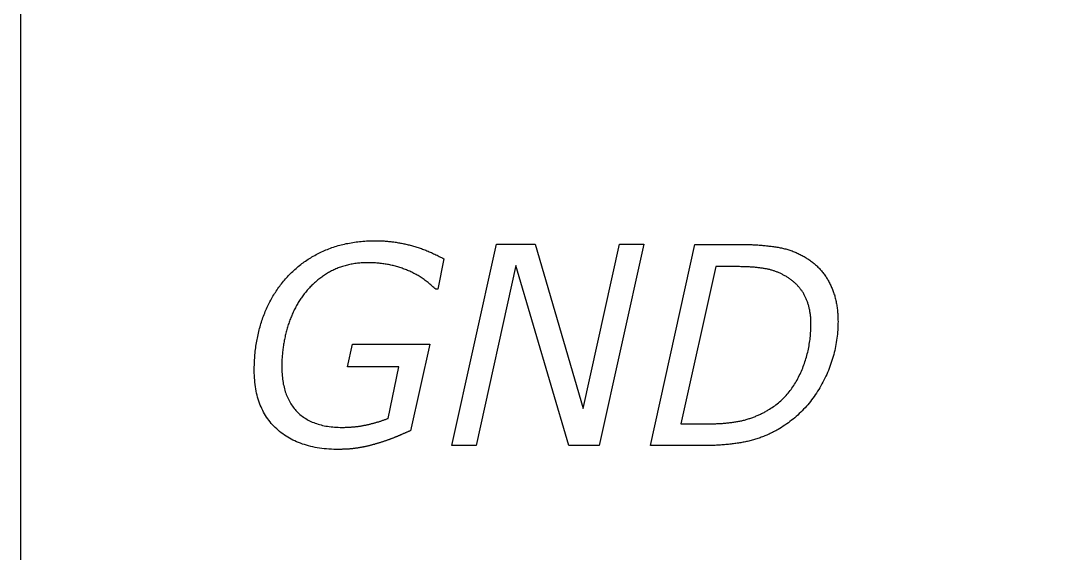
# Model space of a CAD drawing. Extents: x 0.1 to 5.4, y -0.8 to 9.9.
# Drawn here: x 0.074 to 2.662, y 1.964 to 3.276 of the extents above; entities that cross this region are included whole.
import ezdxf

# ---------------------------------------------------------------- set-up
doc = ezdxf.new("R2010")
doc.units = 0
doc.layers.add('CAPA_1', color=7, linetype='CONTINUOUS')

msp = doc.modelspace()

# ---------------------------------------------------------------- linework, layer by layer
at = {"layer": 'CAPA_1', "color": 7}
for points in [[(0.0738, 9.9262), (2.728, 9.9262), (2.728, 0.0738), (0.0738, 0.0738)], [(1.4994, 2.229), (1.424, 2.229), (1.294, 2.6729), (1.1957, 2.229), (1.136, 2.229), (1.2458, 2.7253), (1.341, 2.7253), (1.4598, 2.32), (1.5495, 2.7253), (1.6093, 2.7253)]]:
    msp.add_lwpolyline(points, close=True, dxfattribs=at)
for points in [[(0.822, 2.7099), (0.8257, 2.7115), (0.8293, 2.7129), (0.833, 2.7144), (0.8367, 2.7158), (0.8404, 2.7171), (0.8442, 2.7184), (0.848, 2.7197), (0.8518, 2.7208), (0.8557, 2.722), (0.8595, 2.7231), (0.8634, 2.7241), (0.8674, 2.7251), (0.8713, 2.726), (0.8753, 2.7269), (0.8793, 2.7277), (0.8834, 2.7285), (0.8875, 2.7293), (0.8916, 2.7299), (0.8957, 2.7306), (0.8999, 2.7312), (0.9041, 2.7317), (0.9083, 2.7322), (0.9125, 2.7326), (0.9168, 2.733), (0.9211, 2.7333), (0.9254, 2.7336), (0.9298, 2.7338), (0.9342, 2.734), (0.9386, 2.7341), (0.9431, 2.7342), (0.9475, 2.7342)], [(0.9475, 2.7342), (0.9502, 2.7342), (0.9529, 2.7342), (0.9556, 2.7341), (0.9583, 2.734), (0.961, 2.7339), (0.9637, 2.7338), (0.9664, 2.7337), (0.9691, 2.7335), (0.9718, 2.7333), (0.9745, 2.7331), (0.9772, 2.7329), (0.9799, 2.7326), (0.9826, 2.7324), (0.9853, 2.7321), (0.988, 2.7317), (0.9906, 2.7314), (0.9933, 2.731), (0.996, 2.7306), (0.9987, 2.7302), (1.0014, 2.7298), (1.0041, 2.7293), (1.0068, 2.7289), (1.0095, 2.7284), (1.0121, 2.7279), (1.0148, 2.7273), (1.0175, 2.7268), (1.0202, 2.7262), (1.0229, 2.7256), (1.0255, 2.7249), (1.0282, 2.7243), (1.0309, 2.7236)], [(1.0309, 2.7236), (1.0336, 2.7229), (1.0363, 2.7222), (1.039, 2.7215), (1.0417, 2.7207), (1.0444, 2.7199), (1.0472, 2.7191), (1.0499, 2.7183), (1.0526, 2.7174), (1.0553, 2.7165), (1.0581, 2.7156), (1.0608, 2.7146), (1.0635, 2.7136), (1.0663, 2.7126), (1.069, 2.7116), (1.0718, 2.7105), (1.0745, 2.7094), (1.0773, 2.7083), (1.08, 2.7071), (1.0828, 2.7059), (1.0855, 2.7047), (1.0883, 2.7035), (1.0911, 2.7022), (1.0939, 2.7009), (1.0966, 2.6996), (1.0994, 2.6983), (1.1022, 2.6969), (1.105, 2.6955), (1.1078, 2.694), (1.1106, 2.6926), (1.1134, 2.6911), (1.1162, 2.6896)], [(1.7539, 2.2288), (1.6255, 2.2288), (1.7354, 2.7251), (1.8459, 2.7251)], [(1.8459, 2.7251), (1.8492, 2.7251), (1.8525, 2.725), (1.8558, 2.725), (1.8591, 2.725), (1.8623, 2.7249), (1.8656, 2.7248), (1.8688, 2.7247), (1.872, 2.7246), (1.8752, 2.7245), (1.8783, 2.7243), (1.8814, 2.7242), (1.8846, 2.724), (1.8877, 2.7238), (1.8907, 2.7236), (1.8938, 2.7234), (1.8968, 2.7232), (1.8999, 2.7229), (1.9029, 2.7227), (1.9058, 2.7224), (1.9088, 2.7221), (1.9117, 2.7218), (1.9147, 2.7215), (1.9176, 2.7211), (1.9205, 2.7208), (1.9233, 2.7204), (1.9262, 2.72), (1.929, 2.7196), (1.9318, 2.7192), (1.9346, 2.7188), (1.9374, 2.7184), (1.9401, 2.7179)], [(0.7282, 2.6426), (0.7306, 2.6453), (0.7332, 2.6481), (0.7357, 2.6507), (0.7383, 2.6534), (0.741, 2.656), (0.7436, 2.6585), (0.7463, 2.6611), (0.7491, 2.6635), (0.7519, 2.666), (0.7547, 2.6684), (0.7575, 2.6708), (0.7604, 2.6731), (0.7633, 2.6754), (0.7663, 2.6776), (0.7693, 2.6798), (0.7723, 2.682), (0.7754, 2.6841), (0.7785, 2.6862), (0.7816, 2.6883), (0.7848, 2.6903), (0.788, 2.6923), (0.7912, 2.6942), (0.7945, 2.6961), (0.7978, 2.698), (0.8012, 2.6998), (0.8046, 2.7016), (0.808, 2.7033), (0.8114, 2.705), (0.8149, 2.7067), (0.8185, 2.7083), (0.822, 2.7099)], [(1.9401, 2.7179), (1.9429, 2.7174), (1.9456, 2.7169), (1.9483, 2.7164), (1.951, 2.7158), (1.9537, 2.7152), (1.9564, 2.7145), (1.9591, 2.7138), (1.9617, 2.7131), (1.9643, 2.7123), (1.967, 2.7115), (1.9696, 2.7106), (1.9721, 2.7097), (1.9747, 2.7088), (1.9773, 2.7079), (1.9798, 2.7069), (1.9823, 2.7058), (1.9848, 2.7048), (1.9873, 2.7037), (1.9898, 2.7025), (1.9923, 2.7013), (1.9947, 2.7001), (1.9971, 2.6989), (1.9996, 2.6976), (2.002, 2.6963), (2.0044, 2.6949), (2.0067, 2.6935), (2.0091, 2.6921), (2.0114, 2.6906), (2.0137, 2.6891), (2.0161, 2.6875), (2.0183, 2.6859)], [(0.9293, 2.6799), (0.926, 2.6799), (0.9226, 2.6798), (0.9193, 2.6797), (0.916, 2.6795), (0.9127, 2.6793), (0.9094, 2.6791), (0.9062, 2.6788), (0.903, 2.6784), (0.8999, 2.678), (0.8967, 2.6776), (0.8936, 2.6771), (0.8905, 2.6766), (0.8875, 2.6761), (0.8844, 2.6755), (0.8814, 2.6748), (0.8784, 2.6741), (0.8755, 2.6734), (0.8726, 2.6726), (0.8697, 2.6717), (0.8668, 2.6709), (0.864, 2.6699), (0.8612, 2.669), (0.8584, 2.668), (0.8556, 2.6669), (0.8529, 2.6658), (0.8502, 2.6646), (0.8475, 2.6634), (0.8448, 2.6622), (0.8422, 2.6609), (0.8396, 2.6596), (0.8371, 2.6582)], [(1.0188, 2.6642), (1.0161, 2.6652), (1.0134, 2.6662), (1.0107, 2.6671), (1.0079, 2.668), (1.0052, 2.6689), (1.0025, 2.6697), (0.9997, 2.6705), (0.9969, 2.6713), (0.9941, 2.672), (0.9913, 2.6727), (0.9885, 2.6734), (0.9857, 2.674), (0.9828, 2.6746), (0.98, 2.6752), (0.9771, 2.6757), (0.9742, 2.6762), (0.9713, 2.6767), (0.9684, 2.6771), (0.9655, 2.6775), (0.9625, 2.6779), (0.9596, 2.6782), (0.9566, 2.6786), (0.9536, 2.6788), (0.9507, 2.6791), (0.9477, 2.6793), (0.9446, 2.6795), (0.9416, 2.6796), (0.9386, 2.6797), (0.9355, 2.6798), (0.9324, 2.6799), (0.9293, 2.6799)], [(1.1162, 2.6896), (1.1018, 2.6143), (1.0961, 2.6143)], [(1.8395, 2.6702), (1.7868, 2.6702), (1.7006, 2.2826), (1.7667, 2.2826)], [(1.9139, 2.6641), (1.912, 2.6645), (1.9101, 2.6648), (1.9081, 2.6652), (1.9061, 2.6656), (1.904, 2.6659), (1.902, 2.6662), (1.8999, 2.6665), (1.8977, 2.6668), (1.8955, 2.6671), (1.8933, 2.6674), (1.8911, 2.6676), (1.8888, 2.6679), (1.8865, 2.6681), (1.8842, 2.6684), (1.8818, 2.6686), (1.8794, 2.6688), (1.877, 2.669), (1.8745, 2.6691), (1.872, 2.6693), (1.8695, 2.6694), (1.8669, 2.6696), (1.8643, 2.6697), (1.8617, 2.6698), (1.859, 2.6699), (1.8564, 2.67), (1.8536, 2.67), (1.8509, 2.6701), (1.8481, 2.6701), (1.8453, 2.6702), (1.8424, 2.6702), (1.8395, 2.6702)], [(2.0183, 2.6859), (2.0205, 2.6844), (2.0227, 2.6828), (2.0248, 2.6812), (2.0268, 2.6796), (2.0289, 2.6779), (2.0309, 2.6762), (2.0328, 2.6745), (2.0348, 2.6727), (2.0367, 2.671), (2.0385, 2.6691), (2.0404, 2.6673), (2.0422, 2.6654), (2.0439, 2.6635), (2.0457, 2.6616), (2.0474, 2.6596), (2.049, 2.6576), (2.0507, 2.6556), (2.0523, 2.6535), (2.0538, 2.6514), (2.0554, 2.6493), (2.0569, 2.6471), (2.0584, 2.6449), (2.0598, 2.6427), (2.0612, 2.6405), (2.0626, 2.6382), (2.0639, 2.6359), (2.0652, 2.6336), (2.0665, 2.6312), (2.0677, 2.6288), (2.0689, 2.6264), (2.0701, 2.6239)], [(0.6691, 2.5409), (0.6704, 2.5447), (0.6718, 2.5484), (0.6732, 2.5521), (0.6746, 2.5557), (0.6761, 2.5594), (0.6777, 2.563), (0.6792, 2.5665), (0.6808, 2.57), (0.6825, 2.5735), (0.6842, 2.577), (0.6859, 2.5804), (0.6876, 2.5838), (0.6894, 2.5872), (0.6912, 2.5906), (0.6931, 2.5939), (0.695, 2.5972), (0.697, 2.6004), (0.6989, 2.6036), (0.701, 2.6068), (0.703, 2.61), (0.7051, 2.6131), (0.7072, 2.6162), (0.7094, 2.6192), (0.7116, 2.6223), (0.7139, 2.6253), (0.7162, 2.6282), (0.7185, 2.6312), (0.7208, 2.6341), (0.7232, 2.6369), (0.7257, 2.6398), (0.7282, 2.6426)], [(0.8371, 2.6582), (0.8345, 2.6568), (0.832, 2.6554), (0.8295, 2.6539), (0.827, 2.6524), (0.8246, 2.6509), (0.8222, 2.6493), (0.8198, 2.6477), (0.8174, 2.6461), (0.8151, 2.6444), (0.8128, 2.6428), (0.8105, 2.641), (0.8083, 2.6393), (0.806, 2.6375), (0.8038, 2.6357), (0.8016, 2.6339), (0.7995, 2.6321), (0.7974, 2.6302), (0.7953, 2.6282), (0.7932, 2.6263), (0.7911, 2.6243), (0.7891, 2.6223), (0.7871, 2.6203), (0.7851, 2.6182), (0.7832, 2.6161), (0.7813, 2.614), (0.7794, 2.6118), (0.7775, 2.6096), (0.7757, 2.6074), (0.7739, 2.6052), (0.7721, 2.6029), (0.7703, 2.6006)], [(1.0961, 2.6143), (1.0938, 2.6165), (1.0915, 2.6187), (1.0891, 2.6208), (1.0868, 2.6229), (1.0845, 2.625), (1.0821, 2.627), (1.0797, 2.6289), (1.0773, 2.6309), (1.0749, 2.6328), (1.0725, 2.6346), (1.0701, 2.6364), (1.0677, 2.6382), (1.0652, 2.6399), (1.0627, 2.6416), (1.0603, 2.6433), (1.0578, 2.6449), (1.0553, 2.6465), (1.0527, 2.648), (1.0502, 2.6495), (1.0477, 2.6509), (1.0451, 2.6523), (1.0425, 2.6537), (1.0399, 2.655), (1.0373, 2.6563), (1.0347, 2.6576), (1.0321, 2.6588), (1.0295, 2.66), (1.0268, 2.6611), (1.0241, 2.6622), (1.0215, 2.6632), (1.0188, 2.6642)], [(1.9692, 2.6401), (1.9675, 2.6412), (1.9658, 2.6423), (1.9641, 2.6434), (1.9624, 2.6445), (1.9607, 2.6456), (1.959, 2.6466), (1.9573, 2.6476), (1.9556, 2.6485), (1.9539, 2.6495), (1.9521, 2.6504), (1.9504, 2.6513), (1.9486, 2.6522), (1.9469, 2.653), (1.9451, 2.6539), (1.9433, 2.6547), (1.9415, 2.6554), (1.9397, 2.6562), (1.9379, 2.6569), (1.9361, 2.6576), (1.9343, 2.6583), (1.9325, 2.6589), (1.9307, 2.6596), (1.9288, 2.6602), (1.927, 2.6607), (1.9252, 2.6613), (1.9233, 2.6618), (1.9214, 2.6623), (1.9196, 2.6628), (1.9177, 2.6632), (1.9158, 2.6637), (1.9139, 2.6641)], [(2.0081, 2.5941), (2.0073, 2.5959), (2.0064, 2.5976), (2.0055, 2.5994), (2.0046, 2.6011), (2.0037, 2.6028), (2.0027, 2.6045), (2.0017, 2.6061), (2.0006, 2.6078), (1.9996, 2.6094), (1.9985, 2.611), (1.9974, 2.6126), (1.9962, 2.6141), (1.9951, 2.6157), (1.9939, 2.6172), (1.9926, 2.6187), (1.9914, 2.6202), (1.9901, 2.6216), (1.9888, 2.6231), (1.9874, 2.6245), (1.9861, 2.6259), (1.9847, 2.6273), (1.9832, 2.6287), (1.9818, 2.63), (1.9803, 2.6313), (1.9788, 2.6326), (1.9773, 2.6339), (1.9757, 2.6352), (1.9741, 2.6364), (1.9725, 2.6377), (1.9708, 2.6389), (1.9692, 2.6401)], [(2.0701, 2.6239), (2.0712, 2.6215), (2.0723, 2.619), (2.0734, 2.6165), (2.0744, 2.6139), (2.0754, 2.6113), (2.0763, 2.6087), (2.0772, 2.6061), (2.0781, 2.6035), (2.079, 2.6008), (2.0798, 2.5981), (2.0805, 2.5954), (2.0812, 2.5926), (2.0819, 2.5898), (2.0826, 2.587), (2.0832, 2.5842), (2.0838, 2.5813), (2.0843, 2.5784), (2.0848, 2.5755), (2.0853, 2.5726), (2.0857, 2.5696), (2.0861, 2.5666), (2.0865, 2.5636), (2.0868, 2.5606), (2.0871, 2.5575), (2.0873, 2.5544), (2.0875, 2.5513), (2.0877, 2.5481), (2.0878, 2.5449), (2.0879, 2.5417), (2.0879, 2.5385), (2.088, 2.5353)], [(0.7703, 2.6006), (0.7686, 2.5983), (0.7669, 2.596), (0.7653, 2.5936), (0.7637, 2.5913), (0.7621, 2.5889), (0.7605, 2.5865), (0.759, 2.584), (0.7575, 2.5816), (0.756, 2.5791), (0.7545, 2.5766), (0.7531, 2.574), (0.7517, 2.5715), (0.7503, 2.5689), (0.749, 2.5663), (0.7476, 2.5637), (0.7463, 2.561), (0.7451, 2.5583), (0.7438, 2.5556), (0.7426, 2.5529), (0.7414, 2.5501), (0.7403, 2.5474), (0.7391, 2.5446), (0.738, 2.5417), (0.7369, 2.5389), (0.7359, 2.536), (0.7348, 2.5331), (0.7338, 2.5302), (0.7328, 2.5272), (0.7319, 2.5243), (0.731, 2.5213), (0.7301, 2.5183)], [(2.0212, 2.5288), (2.0212, 2.5313), (2.0212, 2.5337), (2.0211, 2.5361), (2.021, 2.5384), (2.0209, 2.5408), (2.0207, 2.5431), (2.0206, 2.5454), (2.0204, 2.5477), (2.0201, 2.55), (2.0199, 2.5522), (2.0196, 2.5544), (2.0193, 2.5566), (2.0189, 2.5588), (2.0186, 2.5609), (2.0182, 2.5631), (2.0177, 2.5652), (2.0173, 2.5673), (2.0168, 2.5693), (2.0163, 2.5714), (2.0158, 2.5734), (2.0152, 2.5754), (2.0146, 2.5773), (2.014, 2.5793), (2.0134, 2.5812), (2.0127, 2.5831), (2.012, 2.585), (2.0113, 2.5869), (2.0105, 2.5887), (2.0098, 2.5905), (2.009, 2.5923), (2.0081, 2.5941)], [(0.649, 2.414), (0.649, 2.4184), (0.649, 2.4228), (0.6491, 2.4271), (0.6493, 2.4315), (0.6495, 2.4358), (0.6497, 2.4401), (0.65, 2.4444), (0.6503, 2.4487), (0.6506, 2.4529), (0.651, 2.4572), (0.6515, 2.4614), (0.652, 2.4656), (0.6525, 2.4697), (0.6531, 2.4739), (0.6537, 2.478), (0.6543, 2.4821), (0.655, 2.4861), (0.6557, 2.4902), (0.6565, 2.4942), (0.6573, 2.4982), (0.6582, 2.5022), (0.6591, 2.5062), (0.66, 2.5101), (0.661, 2.5141), (0.662, 2.518), (0.6631, 2.5219), (0.6642, 2.5257), (0.6654, 2.5295), (0.6666, 2.5334), (0.6678, 2.5372), (0.6691, 2.5409)], [(0.7301, 2.5183), (0.7292, 2.5152), (0.7284, 2.5122), (0.7276, 2.5092), (0.7268, 2.5061), (0.7261, 2.5031), (0.7254, 2.5), (0.7247, 2.497), (0.724, 2.494), (0.7234, 2.4909), (0.7228, 2.4879), (0.7222, 2.4848), (0.7217, 2.4818), (0.7212, 2.4787), (0.7207, 2.4757), (0.7202, 2.4726), (0.7198, 2.4696), (0.7194, 2.4665), (0.719, 2.4634), (0.7187, 2.4604), (0.7183, 2.4573), (0.7181, 2.4543), (0.7178, 2.4512), (0.7175, 2.4481), (0.7173, 2.4451), (0.7172, 2.442), (0.717, 2.4389), (0.7169, 2.4359), (0.7168, 2.4328), (0.7167, 2.4297), (0.7167, 2.4266), (0.7167, 2.4236)], [(1.9944, 2.4051), (1.9961, 2.4088), (1.9977, 2.4126), (1.9993, 2.4164), (2.0009, 2.4202), (2.0024, 2.424), (2.0038, 2.4278), (2.0051, 2.4316), (2.0065, 2.4355), (2.0077, 2.4393), (2.0089, 2.4432), (2.0101, 2.4471), (2.0111, 2.451), (2.0122, 2.455), (2.0132, 2.4589), (2.0141, 2.4628), (2.0149, 2.4668), (2.0158, 2.4708), (2.0165, 2.4748), (2.0172, 2.4788), (2.0178, 2.4828), (2.0184, 2.4869), (2.019, 2.4909), (2.0194, 2.495), (2.0199, 2.4991), (2.0202, 2.5032), (2.0205, 2.5073), (2.0208, 2.5114), (2.021, 2.5155), (2.0211, 2.5197), (2.0212, 2.5239), (2.0212, 2.5281)], [(2.0212, 2.5281), (2.0212, 2.5288)], [(2.088, 2.5349), (2.0879, 2.5297), (2.0878, 2.5245), (2.0876, 2.5193), (2.0873, 2.5141), (2.0869, 2.5089), (2.0865, 2.5038), (2.0859, 2.4987), (2.0853, 2.4935), (2.0846, 2.4885), (2.0838, 2.4834), (2.083, 2.4783), (2.082, 2.4733), (2.081, 2.4683), (2.0799, 2.4633), (2.0787, 2.4583), (2.0774, 2.4533), (2.0761, 2.4484), (2.0746, 2.4434), (2.0731, 2.4385), (2.0715, 2.4336), (2.0698, 2.4287), (2.068, 2.4239), (2.0662, 2.419), (2.0642, 2.4142), (2.0622, 2.4094), (2.0601, 2.4046), (2.0579, 2.3998), (2.0557, 2.3951), (2.0533, 2.3904), (2.0509, 2.3857), (2.0484, 2.381)], [(2.088, 2.5353), (2.088, 2.5349)], [(0.9788, 2.296), (1.0057, 2.423), (0.8789, 2.423), (0.891, 2.4787), (1.0814, 2.4787), (1.0341, 2.2657)], [(0.7042, 2.27), (0.7007, 2.2733), (0.6973, 2.2767), (0.694, 2.2802), (0.6909, 2.2838), (0.6878, 2.2874), (0.6849, 2.2912), (0.6821, 2.295), (0.6794, 2.299), (0.6768, 2.303), (0.6743, 2.3071), (0.6719, 2.3113), (0.6697, 2.3156), (0.6676, 2.32), (0.6656, 2.3244), (0.6637, 2.329), (0.6619, 2.3336), (0.6602, 2.3384), (0.6587, 2.3432), (0.6572, 2.3481), (0.6559, 2.3531), (0.6547, 2.3582), (0.6536, 2.3634), (0.6526, 2.3686), (0.6518, 2.374), (0.651, 2.3794), (0.6504, 2.385), (0.6499, 2.3906), (0.6495, 2.3963), (0.6492, 2.4021), (0.649, 2.408), (0.649, 2.414)], [(0.7167, 2.4236), (0.7167, 2.419), (0.7168, 2.4144), (0.717, 2.41), (0.7173, 2.4056), (0.7176, 2.4013), (0.7181, 2.397), (0.7186, 2.3928), (0.7191, 2.3887), (0.7198, 2.3847), (0.7205, 2.3807), (0.7214, 2.3768), (0.7223, 2.3729), (0.7232, 2.3692), (0.7243, 2.3655), (0.7254, 2.3618), (0.7266, 2.3583), (0.7279, 2.3548), (0.7293, 2.3513), (0.7307, 2.348), (0.7322, 2.3447), (0.7338, 2.3414), (0.7355, 2.3383), (0.7372, 2.3352), (0.7391, 2.3322), (0.741, 2.3292), (0.7429, 2.3263), (0.745, 2.3235), (0.7471, 2.3207), (0.7494, 2.3181), (0.7516, 2.3154), (0.754, 2.3129)], [(1.9162, 2.3167), (1.9194, 2.3187), (1.9227, 2.3208), (1.9259, 2.3229), (1.929, 2.3251), (1.9321, 2.3273), (1.9351, 2.3296), (1.9381, 2.3319), (1.9411, 2.3343), (1.9439, 2.3368), (1.9468, 2.3393), (1.9495, 2.3419), (1.9523, 2.3445), (1.955, 2.3472), (1.9576, 2.3499), (1.9602, 2.3527), (1.9627, 2.3555), (1.9652, 2.3584), (1.9676, 2.3614), (1.9699, 2.3644), (1.9723, 2.3675), (1.9745, 2.3706), (1.9767, 2.3738), (1.9789, 2.3771), (1.981, 2.3804), (1.9831, 2.3837), (1.9851, 2.3871), (1.9871, 2.3906), (1.989, 2.3941), (1.9908, 2.3977), (1.9926, 2.4014), (1.9944, 2.4051)], [(2.0484, 2.381), (2.0458, 2.3763), (2.0431, 2.3717), (2.0404, 2.3672), (2.0377, 2.3628), (2.0348, 2.3584), (2.032, 2.3541), (2.029, 2.3498), (2.026, 2.3457), (2.0229, 2.3416), (2.0198, 2.3375), (2.0166, 2.3336), (2.0134, 2.3297), (2.01, 2.3258), (2.0067, 2.3221), (2.0032, 2.3184), (1.9997, 2.3148), (1.9962, 2.3112), (1.9926, 2.3077), (1.9889, 2.3043), (1.9852, 2.3009), (1.9814, 2.2977), (1.9775, 2.2944), (1.9736, 2.2913), (1.9696, 2.2882), (1.9656, 2.2852), (1.9615, 2.2823), (1.9573, 2.2794), (1.9531, 2.2766), (1.9488, 2.2739), (1.9445, 2.2712), (1.9401, 2.2686)], [(0.754, 2.3129), (0.7565, 2.3104), (0.759, 2.308), (0.7616, 2.3057), (0.7643, 2.3035), (0.7671, 2.3013), (0.7699, 2.2992), (0.7729, 2.2973), (0.7759, 2.2954), (0.7789, 2.2935), (0.7821, 2.2918), (0.7853, 2.2901), (0.7886, 2.2885), (0.7919, 2.287), (0.7954, 2.2856), (0.7989, 2.2843), (0.8024, 2.283), (0.8061, 2.2818), (0.8098, 2.2807), (0.8137, 2.2797), (0.8175, 2.2788), (0.8215, 2.2779), (0.8255, 2.2772), (0.8296, 2.2765), (0.8338, 2.2759), (0.8381, 2.2753), (0.8424, 2.2749), (0.8468, 2.2745), (0.8513, 2.2742), (0.8558, 2.274), (0.8605, 2.2739), (0.8652, 2.2739)], [(1.8481, 2.2897), (1.8505, 2.2903), (1.8528, 2.2908), (1.8551, 2.2914), (1.8574, 2.292), (1.8597, 2.2926), (1.8619, 2.2933), (1.8642, 2.294), (1.8665, 2.2946), (1.8687, 2.2954), (1.871, 2.2961), (1.8732, 2.2969), (1.8754, 2.2976), (1.8777, 2.2984), (1.8799, 2.2993), (1.8821, 2.3001), (1.8843, 2.301), (1.8865, 2.3019), (1.8886, 2.3028), (1.8908, 2.3037), (1.893, 2.3047), (1.8951, 2.3057), (1.8973, 2.3067), (1.8994, 2.3077), (1.9015, 2.3087), (1.9036, 2.3098), (1.9057, 2.3109), (1.9078, 2.312), (1.9099, 2.3132), (1.912, 2.3143), (1.9141, 2.3155), (1.9162, 2.3167)], [(0.8652, 2.2739), (0.8672, 2.2739), (0.8693, 2.2739), (0.8714, 2.2739), (0.8734, 2.274), (0.8755, 2.274), (0.8775, 2.2741), (0.8795, 2.2742), (0.8815, 2.2743), (0.8835, 2.2744), (0.8855, 2.2745), (0.8875, 2.2746), (0.8895, 2.2748), (0.8915, 2.2749), (0.8934, 2.2751), (0.8954, 2.2753), (0.8973, 2.2755), (0.8993, 2.2757), (0.9012, 2.2759), (0.9031, 2.2762), (0.905, 2.2764), (0.907, 2.2767), (0.9088, 2.277), (0.9107, 2.2772), (0.9126, 2.2775), (0.9145, 2.2779), (0.9163, 2.2782), (0.9182, 2.2785), (0.92, 2.2789), (0.9219, 2.2792), (0.9237, 2.2796), (0.9255, 2.28)], [(0.9255, 2.28), (0.9273, 2.2804), (0.9292, 2.2808), (0.931, 2.2812), (0.9328, 2.2816), (0.9346, 2.2821), (0.9364, 2.2825), (0.9382, 2.283), (0.94, 2.2834), (0.9417, 2.2839), (0.9435, 2.2843), (0.9452, 2.2848), (0.947, 2.2853), (0.9487, 2.2858), (0.9505, 2.2863), (0.9522, 2.2868), (0.9539, 2.2873), (0.9556, 2.2879), (0.9573, 2.2884), (0.959, 2.2889), (0.9607, 2.2895), (0.9624, 2.29), (0.9641, 2.2906), (0.9658, 2.2912), (0.9674, 2.2918), (0.9691, 2.2923), (0.9707, 2.2929), (0.9724, 2.2935), (0.974, 2.2942), (0.9756, 2.2948), (0.9772, 2.2954), (0.9788, 2.296)], [(1.7667, 2.2826), (1.7696, 2.2826), (1.7725, 2.2826), (1.7754, 2.2826), (1.7783, 2.2827), (1.7812, 2.2828), (1.784, 2.2828), (1.7868, 2.2829), (1.7896, 2.283), (1.7924, 2.2832), (1.7951, 2.2833), (1.7979, 2.2835), (1.8006, 2.2836), (1.8033, 2.2838), (1.8059, 2.284), (1.8086, 2.2842), (1.8112, 2.2845), (1.8138, 2.2847), (1.8164, 2.285), (1.819, 2.2853), (1.8215, 2.2855), (1.824, 2.2859), (1.8265, 2.2862), (1.829, 2.2865), (1.8315, 2.2869), (1.8339, 2.2872), (1.8363, 2.2876), (1.8387, 2.288), (1.8411, 2.2884), (1.8435, 2.2888), (1.8458, 2.2893), (1.8481, 2.2897)], [(0.8578, 2.2193), (0.8515, 2.2193), (0.8453, 2.2195), (0.8392, 2.2198), (0.8331, 2.2201), (0.8272, 2.2206), (0.8213, 2.2212), (0.8156, 2.2219), (0.8099, 2.2227), (0.8043, 2.2236), (0.7988, 2.2246), (0.7934, 2.2257), (0.7881, 2.2269), (0.7829, 2.2282), (0.7778, 2.2296), (0.7727, 2.2312), (0.7678, 2.2328), (0.7629, 2.2345), (0.7581, 2.2364), (0.7534, 2.2383), (0.7488, 2.2404), (0.7443, 2.2425), (0.7399, 2.2448), (0.7356, 2.2472), (0.7313, 2.2497), (0.7272, 2.2522), (0.7231, 2.2549), (0.7192, 2.2577), (0.7153, 2.2606), (0.7115, 2.2636), (0.7078, 2.2667), (0.7042, 2.27)], [(1.0341, 2.2657), (1.0327, 2.2651), (1.0314, 2.2645), (1.0301, 2.264), (1.0287, 2.2634), (1.0274, 2.2628), (1.0261, 2.2622), (1.0248, 2.2617), (1.0235, 2.2611), (1.0222, 2.2606), (1.0209, 2.26), (1.0197, 2.2595), (1.0184, 2.2589), (1.0171, 2.2584), (1.0159, 2.2578), (1.0147, 2.2573), (1.0134, 2.2568), (1.0122, 2.2563), (1.011, 2.2557), (1.0098, 2.2552), (1.0086, 2.2547), (1.0074, 2.2542), (1.0063, 2.2537), (1.0051, 2.2532), (1.0039, 2.2527), (1.0028, 2.2522), (1.0017, 2.2517), (1.0005, 2.2513), (0.9994, 2.2508), (0.9983, 2.2503), (0.9972, 2.2498), (0.9961, 2.2494)], [(1.9401, 2.2686), (1.9374, 2.2671), (1.9347, 2.2656), (1.9319, 2.2642), (1.9292, 2.2628), (1.9265, 2.2614), (1.9237, 2.26), (1.921, 2.2587), (1.9182, 2.2574), (1.9155, 2.2562), (1.9127, 2.255), (1.9099, 2.2538), (1.9072, 2.2526), (1.9044, 2.2515), (1.9016, 2.2504), (1.8989, 2.2494), (1.8961, 2.2484), (1.8933, 2.2474), (1.8905, 2.2464), (1.8877, 2.2455), (1.8849, 2.2446), (1.8821, 2.2437), (1.8793, 2.2429), (1.8765, 2.2421), (1.8737, 2.2414), (1.8709, 2.2406), (1.868, 2.2399), (1.8652, 2.2393), (1.8624, 2.2386), (1.8596, 2.2381), (1.8567, 2.2375), (1.8539, 2.237)], [(0.9536, 2.2347), (0.9522, 2.2342), (0.9508, 2.2338), (0.9493, 2.2333), (0.9479, 2.2329), (0.9465, 2.2324), (0.945, 2.232), (0.9436, 2.2316), (0.9421, 2.2312), (0.9407, 2.2308), (0.9392, 2.2304), (0.9378, 2.23), (0.9363, 2.2296), (0.9349, 2.2292), (0.9334, 2.2289), (0.9319, 2.2285), (0.9304, 2.2282), (0.929, 2.2278), (0.9275, 2.2275), (0.926, 2.2271), (0.9245, 2.2268), (0.923, 2.2265), (0.9215, 2.2262), (0.92, 2.2259), (0.9185, 2.2256), (0.917, 2.2253), (0.9155, 2.225), (0.914, 2.2247), (0.9125, 2.2244), (0.911, 2.2242), (0.9095, 2.2239), (0.9079, 2.2236)], [(0.9961, 2.2494), (0.995, 2.2489), (0.9939, 2.2485), (0.9927, 2.248), (0.9916, 2.2475), (0.9904, 2.2471), (0.9892, 2.2466), (0.988, 2.2461), (0.9868, 2.2457), (0.9855, 2.2452), (0.9843, 2.2447), (0.983, 2.2443), (0.9817, 2.2438), (0.9804, 2.2433), (0.979, 2.2428), (0.9777, 2.2424), (0.9763, 2.2419), (0.9749, 2.2414), (0.9735, 2.2409), (0.9721, 2.2405), (0.9707, 2.24), (0.9692, 2.2395), (0.9677, 2.239), (0.9662, 2.2385), (0.9647, 2.2381), (0.9632, 2.2376), (0.9616, 2.2371), (0.9601, 2.2366), (0.9585, 2.2361), (0.9569, 2.2356), (0.9553, 2.2352), (0.9536, 2.2347)], [(1.8539, 2.237), (1.851, 2.2364), (1.8481, 2.2359), (1.8452, 2.2355), (1.8423, 2.235), (1.8394, 2.2345), (1.8364, 2.2341), (1.8334, 2.2337), (1.8303, 2.2333), (1.8273, 2.2329), (1.8242, 2.2325), (1.8211, 2.2322), (1.818, 2.2319), (1.8148, 2.2315), (1.8117, 2.2312), (1.8085, 2.231), (1.8052, 2.2307), (1.802, 2.2305), (1.7987, 2.2302), (1.7954, 2.23), (1.7921, 2.2298), (1.7887, 2.2296), (1.7854, 2.2295), (1.782, 2.2293), (1.7786, 2.2292), (1.7751, 2.2291), (1.7716, 2.229), (1.7681, 2.2289), (1.7646, 2.2289), (1.7611, 2.2288), (1.7575, 2.2288), (1.7539, 2.2288)], [(0.9079, 2.2236), (0.9064, 2.2234), (0.9049, 2.2231), (0.9034, 2.2229), (0.9019, 2.2226), (0.9003, 2.2224), (0.8988, 2.2222), (0.8972, 2.222), (0.8957, 2.2218), (0.8941, 2.2216), (0.8925, 2.2214), (0.891, 2.2213), (0.8894, 2.2211), (0.8878, 2.2209), (0.8862, 2.2208), (0.8846, 2.2206), (0.8829, 2.2205), (0.8813, 2.2204), (0.8797, 2.2203), (0.8781, 2.2202), (0.8764, 2.2201), (0.8748, 2.22), (0.8731, 2.2199), (0.8714, 2.2198), (0.8697, 2.2198), (0.8681, 2.2197), (0.8664, 2.2197), (0.8647, 2.2196), (0.863, 2.2196), (0.8613, 2.2196), (0.8595, 2.2196), (0.8578, 2.2195)], [(0.8578, 2.2195), (0.8578, 2.2193)]]:
    msp.add_lwpolyline(points, dxfattribs=at)

doc.saveas('drawing.dxf')
